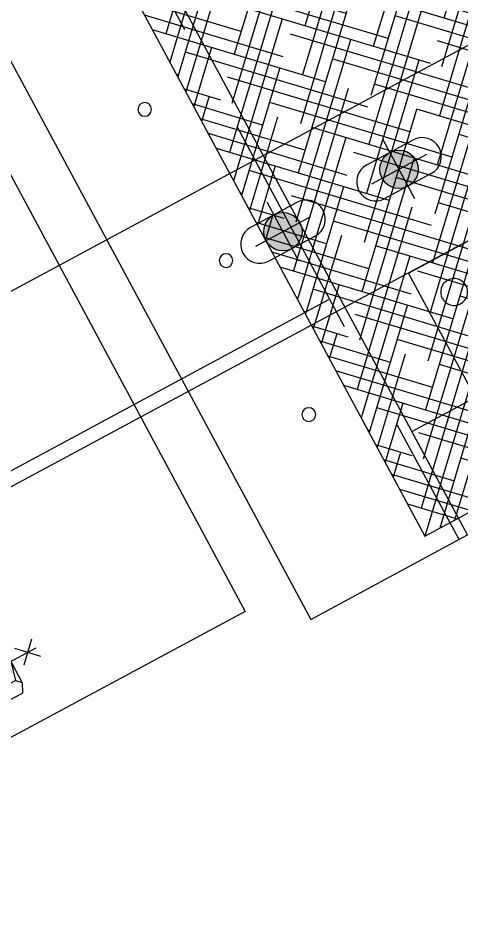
# Model space of a CAD drawing. Header units: inches. Extents: x -7660 to 802, y -193 to 3.
# Drawn here: x 315.731 to 316.039, y -152.756 to -152.13 of the extents above; entities that cross this region are included whole.
import ezdxf

# ---------------------------------------------------------------- set-up
doc = ezdxf.new("R2010")
doc.units = ezdxf.units.IN
doc.header["$MEASUREMENT"] = 0
doc.linetypes.add('HIDDEN', pattern=[0.375, 0.25, -0.125])
for name, color, linetype in [('0-A INSTALAR', 10, 'Continuous'), ('AT', 80, 'Continuous'), ('lay_exist', 9, 'Continuous')]:
    doc.layers.add(name, color=color, linetype=linetype)

# ---------------------------------------------------------------- blocks, each defined once
blk = doc.blocks.new('FCI 2')
at = {"layer": 'AT'}
h = blk.add_hatch(color=256, dxfattribs=at)
h.paths.add_polyline_path([(1010713.667785916, 151166.1962165064, 1), (1010726.367785916, 151166.1962165064, 1)])
h.paths.add_polyline_path([(1010723.97610635, 151168.1452679973), (1010723.684874237, 151163.7427361995), (1010719.726553803, 151161.7936847085), (1010716.059465481, 151164.2471650155), (1010716.350697594, 151168.6496968134), (1010720.309018028, 151170.5987483043)], flags=16)
h = blk.add_hatch(color=256, dxfattribs=at)
h.paths.add_polyline_path([(1010714.917785916, 151120.4162165064, 1), (1010727.617785916, 151120.4162165064, 1)])
h.paths.add_polyline_path([(1010725.22610635, 151122.3652679974), (1010724.934874238, 151117.9627361995), (1010720.976553803, 151116.0136847086), (1010717.309465482, 151118.4671650156), (1010717.600697594, 151122.8696968133), (1010721.559018028, 151124.8187483043)], flags=16)
for points in [[(1010707.387785916, 151105.9062165064), (1010827.307785916, 151105.9062165064), (1010827.307785916, 151182.0662165064), (1010707.387785916, 151182.0662165064)], [(1010719.726553803, 151161.7936847085), (1010723.684874237, 151163.7427361994), (1010723.97610635, 151168.1452679973), (1010720.309018028, 151170.5987483043), (1010716.350697594, 151168.6496968134), (1010716.059465481, 151164.2471650155)], [(1010720.976553803, 151116.0136847085), (1010724.934874237, 151117.9627361994), (1010725.22610635, 151122.3652679973), (1010721.559018028, 151124.8187483043), (1010717.600697594, 151122.8696968134), (1010717.309465481, 151118.4671650155)]]:
    blk.add_lwpolyline(points, close=True, dxfattribs=at)
for centre, radius in [((1010720.017785916, 151166.1962165064), 6.35), ((1010720.017785916, 151166.1962165064), 6.35), ((1010741.677785916, 151168.3362165064), 4.79), ((1010769.457785916, 151168.2162165064), 4.79), ((1010796.947785916, 151167.8462165064), 4.79), ((1010740.447785916, 151148.2062165064), 4.79), ((1010767.997785916, 151148.3262165064), 4.79), ((1010795.727785916, 151148.6462165064), 4.79), ((1010754.227785916, 151136.6962165064), 4.79), ((1010783.027785916, 151136.4262165064), 4.79), ((1010810.547785916, 151136.3362165064), 4.79), ((1010721.267785916, 151120.4162165064), 6.35), ((1010721.267785916, 151120.4162165064), 6.35), ((1010757.557785916, 151117.5962165064), 4.79), ((1010785.887785916, 151118.0662165064), 4.79), ((1010813.617785916, 151116.9962165064), 4.79)]:
    blk.add_circle(centre, radius, dxfattribs=at)
blk = doc.blocks.new('*U333')
at = {"linetype": 'Continuous'}
for points in [[(40710.48635278358, 20616.49875088131), (40710.48635278358, 20616.6084466288), (40710.22778423591, 20616.6084466288), (40710.22778423591, 20616.49875088131)], [(40710.25912587805, 20616.52617481818), (40710.25129046753, 20616.51833940765)], [(40710.25912587805, 20616.51833940765), (40710.25129046753, 20616.52617481818)], [(40710.25520817278, 20616.47132694444), (40710.25520817278, 20616.52617481818)], [(40710.45501114145, 20616.52617481818), (40710.46284655197, 20616.51833940765)], [(40710.45501114145, 20616.51833940765), (40710.46284655197, 20616.52617481818)], [(40710.45892884672, 20616.47132694444), (40710.45892884672, 20616.52617481818)], [(40710.26108473069, 20616.50658629185), (40710.26108473069, 20616.51246284975), (40710.25520817278, 20616.51442170238), (40710.24737276226, 20616.51246284975), (40710.24541390963, 20616.51442170238), (40710.24149620436, 20616.51246284975)], [(40710.24149620436, 20616.50658629185), (40710.24149620436, 20616.51246284975)], [(40710.24541390963, 20616.51442170238), (40710.26500243595, 20616.51442170238)], [(40710.24737276226, 20616.50658629185), (40710.24737276226, 20616.51246284975)], [(40710.25912587805, 20616.51246284975), (40710.25129046753, 20616.50462743921)], [(40710.25912587805, 20616.50462743921), (40710.25129046753, 20616.51246284975)], [(40710.25520817278, 20616.457614976), (40710.25520817278, 20616.51246284975)], [(40710.26892014122, 20616.51246284975), (40710.26500243595, 20616.51442170238), (40710.26108473069, 20616.51246284975)], [(40710.26892014122, 20616.50658629185), (40710.26892014122, 20616.51246284975)], [(40710.44521687828, 20616.51246284975), (40710.44913458355, 20616.51442170238), (40710.45109343618, 20616.51246284975)], [(40710.44521687828, 20616.50658629185), (40710.44521687828, 20616.51246284975)], [(40710.46872310987, 20616.51442170238), (40710.44913458355, 20616.51442170238)], [(40710.45109343618, 20616.50658629185), (40710.45109343618, 20616.51246284975), (40710.45892884672, 20616.51442170238), (40710.46676425724, 20616.51246284975), (40710.46872310987, 20616.51442170238), (40710.47264081514, 20616.51246284975)], [(40710.45501114145, 20616.51246284975), (40710.46284655197, 20616.50462743921)], [(40710.45501114145, 20616.50462743921), (40710.46284655197, 20616.51246284975)], [(40710.45892884672, 20616.457614976), (40710.45892884672, 20616.51246284975)], [(40710.46676425724, 20616.50658629185), (40710.46676425724, 20616.51246284975)], [(40710.47264081514, 20616.50658629185), (40710.47264081514, 20616.51246284975)], [(40710.24149620436, 20616.50658629185), (40710.26892014122, 20616.50658629185)], [(40710.243455057, 20616.50462743921), (40710.243455057, 20616.50658629185)], [(40710.26696128859, 20616.50462743921), (40710.26696128859, 20616.50658629185)], [(40710.47264081514, 20616.50658629185), (40710.44521687828, 20616.50658629185)], [(40710.44717573091, 20616.50462743921), (40710.44717573091, 20616.50658629185)], [(40710.47068196251, 20616.50462743921), (40710.47068196251, 20616.50658629185)], [(40710.243455057, 20616.50462743921), (40710.26696128859, 20616.50462743921)], [(40710.24737276226, 20616.50462743921), (40710.24737276226, 20616.39689054435)], [(40710.26108473069, 20616.50462743921), (40710.26108473069, 20616.39689054435)], [(40710.47068196251, 20616.50462743921), (40710.44717573091, 20616.50462743921)], [(40710.45109343618, 20616.50462743921), (40710.45109343618, 20616.39689054435)], [(40710.46676425724, 20616.50462743921), (40710.46676425724, 20616.39689054435)], [(40710.24737276226, 20616.49287432341), (40710.26108473069, 20616.49287432341)], [(40710.2493316149, 20616.49287432341), (40710.2493316149, 20616.39689054435)], [(40710.26108473069, 20616.49287432341), (40710.26108473069, 20616.39689054435)], [(40710.46676425724, 20616.49287432341), (40710.45109343618, 20616.49287432341)], [(40710.45305228882, 20616.49287432341), (40710.45305228882, 20616.39689054435)], [(40710.4648054046, 20616.49287432341), (40710.4648054046, 20616.39689054435)], [(40710.25912587805, 20616.47132694444), (40710.25129046753, 20616.47916235497)], [(40710.25912587805, 20616.47916235497), (40710.25129046753, 20616.47132694444)], [(40710.45501114145, 20616.47132694444), (40710.46284655197, 20616.47916235497)], [(40710.45501114145, 20616.47916235497), (40710.46284655197, 20616.47132694444)], [(40710.25912587805, 20616.457614976), (40710.25129046753, 20616.46545038653)], [(40710.25912587805, 20616.46545038653), (40710.25129046753, 20616.457614976)], [(40710.45501114145, 20616.457614976), (40710.46284655197, 20616.46545038653)], [(40710.45501114145, 20616.46545038653), (40710.46284655197, 20616.457614976)], [(40710.48635278358, 20616.45369727073), (40710.48635278358, 20616.34400152323), (40710.22778423591, 20616.34400152323), (40710.22778423591, 20616.45369727073), (40710.48635278358, 20616.45369727073)], [(40710.27283784649, 20616.43606759703), (40710.27283784649, 20616.43214989176), (40710.23757849909, 20616.43214989176), (40710.23757849909, 20616.43606759703), (40710.27283784649, 20616.43606759703)], [(40710.44129917301, 20616.43606759703), (40710.44129917301, 20616.43214989176), (40710.47655852041, 20616.43214989176), (40710.47655852041, 20616.43606759703), (40710.44129917301, 20616.43606759703)], [(40710.243455057, 20616.41843792332), (40710.243455057, 20616.43214989176)], [(40710.24737276226, 20616.43214989176), (40710.243455057, 20616.43214989176), (40710.243455057, 20616.43214989176)], [(40710.26500243595, 20616.43214989176), (40710.24541390963, 20616.43214989176)], [(40710.24737276226, 20616.43214989176), (40710.24737276226, 20616.41843792332)], [(40710.24737276226, 20616.43214989176), (40710.24737276226, 20616.41843792332)], [(40710.26304358332, 20616.43214989176), (40710.25520817278, 20616.43214989176), (40710.24737276226, 20616.43214989176)], [(40710.24737276226, 20616.43214989176), (40710.24737276226, 20616.43214989176)], [(40710.26108473069, 20616.43214989176), (40710.26108473069, 20616.41843792332)], [(40710.26304358332, 20616.41843792332), (40710.26304358332, 20616.43214989176)], [(40710.26304358332, 20616.43214989176), (40710.26304358332, 20616.43214989176), (40710.26500243595, 20616.43214989176)], [(40710.26696128859, 20616.43214989176), (40710.26500243595, 20616.43214989176)], [(40710.26696128859, 20616.43214989176), (40710.26696128859, 20616.41843792332)], [(40710.44717573091, 20616.43214989176), (40710.44717573091, 20616.41843792332)], [(40710.44717573091, 20616.43214989176), (40710.44913458355, 20616.43214989176)], [(40710.44913458355, 20616.43214989176), (40710.46872310987, 20616.43214989176)], [(40710.45109343618, 20616.43214989176), (40710.45109343618, 20616.43214989176), (40710.44913458355, 20616.43214989176)], [(40710.45109343618, 20616.41843792332), (40710.45109343618, 20616.43214989176), (40710.45109343618, 20616.41843792332)], [(40710.45109343618, 20616.43214989176), (40710.45892884672, 20616.43214989176), (40710.46676425724, 20616.43214989176)], [(40710.46676425724, 20616.43214989176), (40710.46676425724, 20616.41843792332)], [(40710.46676425724, 20616.43214989176), (40710.46676425724, 20616.41843792332)], [(40710.46676425724, 20616.43214989176), (40710.46872310987, 20616.43214989176), (40710.47068196251, 20616.43214989176)], [(40710.46676425724, 20616.43214989176), (40710.46676425724, 20616.43214989176)], [(40710.47068196251, 20616.41843792332), (40710.47068196251, 20616.43214989176)], [(40710.24737276226, 20616.41843792332), (40710.243455057, 20616.41843792332), (40710.243455057, 20616.41843792332)], [(40710.24737276226, 20616.41843792332), (40710.243455057, 20616.41843792332), (40710.243455057, 20616.41647907069)], [(40710.26500243595, 20616.41843792332), (40710.24541390963, 20616.41843792332)], [(40710.26500243595, 20616.41843792332), (40710.24541390963, 20616.41843792332)], [(40710.24737276226, 20616.41843792332), (40710.25520817278, 20616.41843792332), (40710.26304358332, 20616.41843792332)], [(40710.24737276226, 20616.41843792332), (40710.24737276226, 20616.41843792332)], [(40710.24737276226, 20616.41843792332), (40710.24737276226, 20616.40472595489)], [(40710.24737276226, 20616.41843792332), (40710.24737276226, 20616.40472595489)], [(40710.26304358332, 20616.41647907069), (40710.25520817278, 20616.41843792332), (40710.24737276226, 20616.41647907069)], [(40710.24737276226, 20616.41647907069), (40710.24737276226, 20616.41843792332)], [(40710.26108473069, 20616.41843792332), (40710.26108473069, 20616.40472595489)], [(40710.26304358332, 20616.41843792332), (40710.26304358332, 20616.41843792332), (40710.26500243595, 20616.41843792332)], [(40710.26304358332, 20616.40472595489), (40710.26304358332, 20616.41843792332)], [(40710.26304358332, 20616.41647907069), (40710.26304358332, 20616.41843792332), (40710.26500243595, 20616.41843792332)], [(40710.26696128859, 20616.41843792332), (40710.26500243595, 20616.41843792332)], [(40710.26696128859, 20616.41647907069), (40710.26500243595, 20616.41843792332)], [(40710.44717573091, 20616.41843792332), (40710.44913458355, 20616.41843792332)], [(40710.44717573091, 20616.41647907069), (40710.44913458355, 20616.41843792332)], [(40710.44913458355, 20616.41843792332), (40710.46872310987, 20616.41843792332)], [(40710.45109343618, 20616.41843792332), (40710.45109343618, 20616.41843792332), (40710.44913458355, 20616.41843792332)], [(40710.44913458355, 20616.41843792332), (40710.46872310987, 20616.41843792332)], [(40710.45109343618, 20616.41647907069), (40710.45109343618, 20616.41843792332), (40710.44913458355, 20616.41843792332)], [(40710.46676425724, 20616.41843792332), (40710.45892884672, 20616.41843792332), (40710.45109343618, 20616.41843792332)], [(40710.45109343618, 20616.40472595489), (40710.45109343618, 20616.41843792332), (40710.45109343618, 20616.40472595489)], [(40710.45109343618, 20616.41647907069), (40710.45892884672, 20616.41843792332), (40710.46676425724, 20616.41647907069)], [(40710.46676425724, 20616.41843792332), (40710.46872310987, 20616.41843792332), (40710.47068196251, 20616.41843792332)], [(40710.46676425724, 20616.41843792332), (40710.46676425724, 20616.41843792332)], [(40710.46676425724, 20616.41843792332), (40710.46676425724, 20616.40472595489)], [(40710.46676425724, 20616.41843792332), (40710.46676425724, 20616.40472595489)], [(40710.46676425724, 20616.41843792332), (40710.46872310987, 20616.41843792332), (40710.47068196251, 20616.41647907069)], [(40710.46676425724, 20616.41647907069), (40710.46676425724, 20616.41843792332)], [(40710.243455057, 20616.40472595489), (40710.243455057, 20616.41647907069)], [(40710.26696128859, 20616.41647907069), (40710.26696128859, 20616.40472595489)], [(40710.44717573091, 20616.41647907069), (40710.44717573091, 20616.40472595489)], [(40710.47068196251, 20616.40472595489), (40710.47068196251, 20616.41647907069)], [(40710.24737276226, 20616.40472595489), (40710.243455057, 20616.40472595489), (40710.243455057, 20616.40472595489)], [(40710.26500243595, 20616.40472595489), (40710.24541390963, 20616.40472595489)], [(40710.24737276226, 20616.40472595489), (40710.25520817278, 20616.40472595489), (40710.26304358332, 20616.40472595489)], [(40710.24737276226, 20616.40472595489), (40710.24737276226, 20616.40472595489)], [(40710.2493316149, 20616.40472595489), (40710.25324932017, 20616.40472595489)], [(40710.25324932017, 20616.40472595489), (40710.25716702542, 20616.40472595489)], [(40710.25716702542, 20616.40472595489), (40710.26108473069, 20616.40472595489)], [(40710.26304358332, 20616.40472595489), (40710.26304358332, 20616.40472595489), (40710.26500243595, 20616.40472595489)], [(40710.26696128859, 20616.40472595489), (40710.26500243595, 20616.40472595489)], [(40710.44717573091, 20616.40472595489), (40710.44913458355, 20616.40472595489)], [(40710.44913458355, 20616.40472595489), (40710.46872310987, 20616.40472595489)], [(40710.45109343618, 20616.40472595489), (40710.45109343618, 20616.40472595489), (40710.44913458355, 20616.40472595489)], [(40710.46676425724, 20616.40472595489), (40710.45892884672, 20616.40472595489), (40710.45109343618, 20616.40472595489)], [(40710.45696999408, 20616.40472595489), (40710.45305228882, 20616.40472595489)], [(40710.46088769934, 20616.40472595489), (40710.45696999408, 20616.40472595489)], [(40710.4648054046, 20616.40472595489), (40710.46284655197, 20616.40472595489)], [(40710.46676425724, 20616.40472595489), (40710.46872310987, 20616.40472595489), (40710.47068196251, 20616.40472595489)], [(40710.46676425724, 20616.40472595489), (40710.46676425724, 20616.40472595489)], [(40710.2493316149, 20616.39493169171), (40710.24737276226, 20616.39689054435), (40710.26108473069, 20616.39689054435)], [(40710.2493316149, 20616.39493169171), (40710.26108473069, 20616.39493169171)], [(40710.26108473069, 20616.39689054435), (40710.26108473069, 20616.39493169171)], [(40710.45109343618, 20616.39689054435), (40710.45305228882, 20616.39493169171)], [(40710.4648054046, 20616.39493169171), (40710.46676425724, 20616.39689054435), (40710.45109343618, 20616.39689054435)], [(40710.4648054046, 20616.39493169171), (40710.45305228882, 20616.39493169171)]]:
    blk.add_lwpolyline(points, dxfattribs=at)
at = {"linetype": 'HIDDEN', "ltscale": 0.35, "flags": 128}
blk.add_lwpolyline([(40710.48635278358, 20616.50475088131), (40710.40212212034, 20616.50475088131, -0.1905858128836301), (40710.39651170844, 20616.50697001669), (40710.36522885571, 20616.5382528694, 0.4142135623754971), (40710.34890816379, 20616.5382528694), (40710.31762531107, 20616.50697001669, -0.1905858128836288), (40710.31201489917, 20616.50475088131), (40710.22778423591, 20616.50475088131)], format="xyb", dxfattribs=at)
at = {"linetype": 'Continuous'}
blk.add_lwpolyline([(40710.48635278358, 20616.49875088131), (40710.40212212034, 20616.49875088131, -0.192582403567252), (40710.39232785717, 20616.50266858658), (40710.36098621501, 20616.53401022872, 0.4142135623730958), (40710.35315080449, 20616.53401022872), (40710.32180916233, 20616.50266858658, -0.1925824035672512), (40710.31201489917, 20616.49875088131), (40710.22778423591, 20616.49875088131)], format="xyb", dxfattribs=at)
at = {"linetype": 'HIDDEN', "ltscale": 0.35}
blk.add_lwpolyline([(40710.48635278358, 20616.44977956547), (40710.22778423591, 20616.44977956547)], dxfattribs=at)
blk = doc.blocks.new('*U332')
at = {"linetype": 'Continuous', "true_color": 0x939598}
h = blk.add_hatch(dxfattribs=at)
h.set_pattern_fill('HOUND', color=252, scale=0.07781485166917816, angle=135)
h.set_pattern_definition([(135, (23189.27117142202, 4963.724262901185), (-0.01719481540384413, 0.01031688924230648), [0.07781485166917816, -0.03890742583458908]), (225, (23189.27117142202, 4963.724262901185), (0.01719481540384413, 0.01031688924230648), [0.07781485166917818, -0.03890742583458909])])
h.paths.add_polyline_path([(40711.81952578435, 20616.68770633436), (40711.81952578438, 20617.1001580138), (40712.09368640527, 20617.1001580138), (40712.09368640525, 20616.68770633436)])
at = {"linetype": 'ByBlock', "lineweight": -3, "elevation": -4.579386081537542e-06}
for points in [[(40711.81172974774, 20616.70329840759), (40711.85980530685, 20616.70329840759), (40711.85980530687, 20617.06247717018), (40711.81172974776, 20617.10795405042), (40711.81172974774, 20616.70329840759), (40712.1027817813, 20616.70329840759), (40712.1027817813, 20616.6305353992), (40711.81172974774, 20616.6305353992)], [(40711.81952578435, 20616.68770633436), (40711.81952578438, 20617.1001580138), (40712.09368640527, 20617.1001580138), (40712.09368640525, 20616.68770633436)]]:
    blk.add_lwpolyline(points, close=True, dxfattribs=at)
at = {"elevation": -4.579386081537542e-06}
for points in [[(40711.81172974774, 20616.69940038928), (40711.86500266459, 20616.69940038928)], [(40711.91047954484, 20616.69940038928), (40712.00273264476, 20616.69940038928)], [(40712.04820952501, 20616.69940038928), (40712.1027817813, 20616.69940038928)]]:
    blk.add_lwpolyline(points, dxfattribs=at)
at = {"linetype": 'Continuous', "extrusion": (-0.01334139821658514, 3.752829520547848e-06, 0.999910999579234)}
for centre in [(40708.26241735555, 20616.67155379956, -543.0761142334885), (40708.33387466415, 20616.67155380317, -543.0770676587532)]:
    blk.add_circle(centre, 0.002801001806720073, dxfattribs=at)
at = {"linetype": 'Continuous', "extrusion": (0.01334139821658514, 3.752829520547848e-06, 0.999910999579234)}
blk.add_circle((40708.40403287122, 20616.66747706763, 543.2327362830017), 0.002801001806720073, dxfattribs=at)
blk = doc.blocks.new('Suporte Suporte Simples 02')
at = {"linetype": 'Continuous'}
h = blk.add_hatch(color=256, dxfattribs=at)
edge = h.paths.add_edge_path()
edge.add_arc((153.112223457345, -548.4357500597489), 0.005114463218205856, -180, 180, ccw=False)
h = blk.add_hatch(color=256, dxfattribs=at)
edge = h.paths.add_edge_path()
edge.add_arc((153.112223457345, -548.4709119943764), 0.005114463218205856, -180, 180, ccw=False)
for p, q in [((153.0917656056008, -548.5687261034254), (153.0917656056008, -548.1517633675121)), ((153.1377957745644, -548.1517633675121), (153.1377957745644, -548.5687261034254)), ((153.1071089941252, -548.4427824466748, 1.849355622922638e-07), (153.1071089941252, -548.4287176728249, 1.849374818422011e-07)), ((153.1173379205611, -548.4287176728249, 1.849382789985657e-07), (153.1173379205611, -548.4427824466748, 1.849363594486284e-07)), ((153.1071089941252, -548.4779443813004, 1.849355622937169e-07), (153.1071089941252, -548.4638796074505, 1.849374818436542e-07)), ((153.1173379205611, -548.4638796074505, 1.849382790000188e-07), (153.1173379205611, -548.4779443813004, 1.849363594500815e-07))]:
    blk.add_line(p, q, dxfattribs=at)
at = {"linetype": 'HIDDEN', "ltscale": 0.4}
blk.add_lwpolyline([(153.1339599271523, -548.5687261034254), (153.1339599271523, -548.1517633675121)], dxfattribs=at)
at = {"linetype": 'Continuous'}
for points in [[(153.112223457345, -548.427439057019), (153.112223457345, -548.4440610624788)], [(153.1211737679769, -548.4357500597489), (153.103273146713, -548.4357500597489)], [(153.1211737691046, -548.4357500597489), (153.1032731478408, -548.4357500597489)], [(153.112223457345, -548.4626009916465), (153.112223457345, -548.4792229971063)], [(153.1211737679769, -548.4709119943764), (153.103273146713, -548.4709119943764)]]:
    blk.add_lwpolyline(points, dxfattribs=at)
for centre in [(153.112223457345, -548.4357500597489, 1.849373192235973e-07), (153.112223457345, -548.4709119943764, 1.849373192250504e-07)]:
    blk.add_circle(centre, 0.005114463218205856, dxfattribs=at)
for centre, start, end in [((153.112223457345, -548.4287176728249), 0, 180), ((153.112223457345, -548.4427824466748), 180, 0), ((153.112223457345, -548.4638796074505), 0, 180), ((153.112223457345, -548.4779443813004), 180, 0)]:
    blk.add_arc(centre, 0.005114463218319542, start, end, dxfattribs=at)
blk = doc.blocks.new('*U335')
at = {"color": 4, "linetype": 'ByBlock', "rotation": 241.7342386315145}
for name, p in [('*U333', (41831.00378310196, 66235.81735786698)), ('*U332', (41831.7612632743, 66237.22616739085))]:
    blk.add_blockref(name, p, dxfattribs=at)
at = {"xscale": -1.53201034024474, "yscale": 1.53201034024474, "zscale": 1.53201034024474, "rotation": 241.7342386316476}
blk.add_blockref('Suporte Suporte Simples 02', (41339.48533136389, 20011.94365843571), dxfattribs=at)
at = {"layer": 'lay_exist', "extrusion": (0.03883678591121263, 0.07223111028472101, 0.9966315120279527), "xscale": 0.001149007755181295, "yscale": 0.001149007755181295, "zscale": 0.001149007755181295, "rotation": 89.99999999997537}
blk.add_blockref('FCI 2', (-25919.44252035506, -38464.67674116387, 3165.147351854286), dxfattribs=at)

msp = doc.modelspace()

# ---------------------------------------------------------------- block references
at = {"layer": '0-A INSTALAR', "color": 4, "linetype": 'ByBlock', "xscale": -1.700723616376009, "yscale": 1.70072361637601, "zscale": 1.70072361637601, "rotation": 180.0173893675326}
msp.add_blockref('*U335', (-68932.02813971853, 34889.60629940558, 3.671568425344808e-05), dxfattribs=at)

doc.saveas('drawing.dxf')
